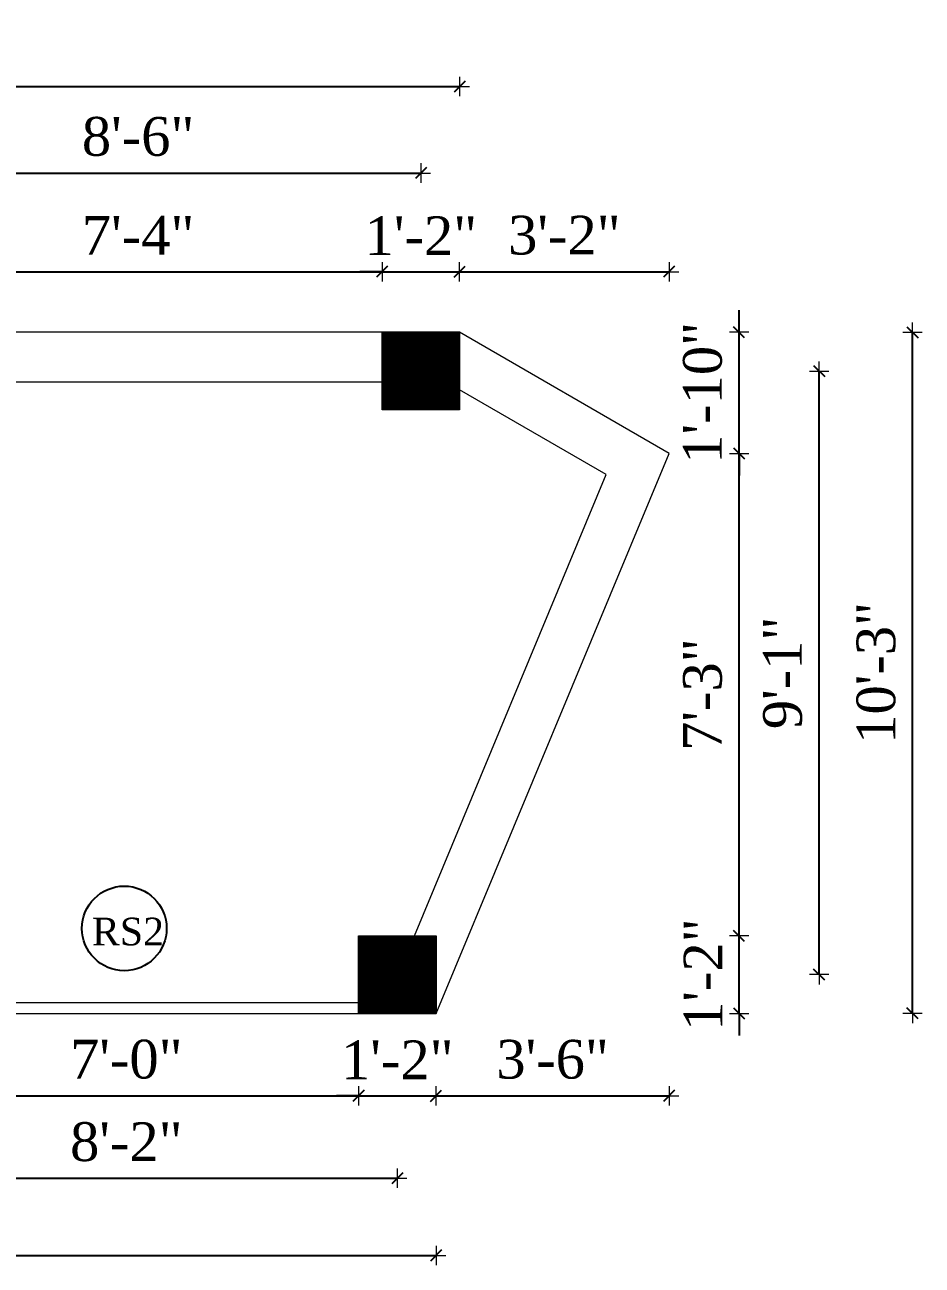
# Model space of a CAD drawing. Header units: inches. Extents: x 20273 to 45441, y -4696 to -1121.
# Drawn here: x 26399 to 26561, y -3833.1 to -3609.1 of the extents above; entities that cross this region are included whole.
import ezdxf

# ---------------------------------------------------------------- set-up
doc = ezdxf.new("R2010")
doc.units = ezdxf.units.IN
doc.header["$LTSCALE"] = 5
doc.header["$MEASUREMENT"] = 0
doc.layers.add('A-WALL', color=7, linetype='Continuous', lineweight=9)
doc.layers.add('Dimension', color=7, linetype='Continuous', lineweight=18)
doc.layers.add('dim line', color=7, linetype='Continuous', lineweight=15, true_color=0xfab2b2)
doc.layers.add('TEXT', color=6, linetype='Continuous')
doc.styles.add('ordinary', font='times.ttf')
doc.dimstyles.new('Copy of 96', dxfattribs={"dimtxt": 7, "dimasz": 4, "dimexe": 0.5, "dimexo": 0.5, "dimgap": 3, "dimtad": 1, "dimdec": 1, "dimzin": 11, "dimdsep": 46, "dimlunit": 4, "dimtxsty": 'ordinary', "dimblk": 'OBLIQUE', "dimcen": 0.09, "dimse1": 1, "dimse2": 1, "dimclrt": 6, "dimazin": 0, "dimtfac": 1, "dimtdec": 1, "dimtix": 1, "dimtmove": 2, "dimatfit": 3, "dimldrblk": 'leader', "dimfxl": 0.5, "dimfxlon": 1, "dimtolj": 1, "dimtzin": 0, "dimarcsym": 0})

# ---------------------------------------------------------------- blocks, each defined once
blk = doc.blocks.new('oblique')
at = {"color": 0, "lineweight": -2}
blk.add_line((0.25, 0.25), (-0.25, -0.25), dxfattribs=at)
at = {"layer": 'dim line', "lineweight": 9}
for p, q in [((-0.4375, 0), (0.4375, 0)), ((0, 0.4375), (0, -0.4375))]:
    blk.add_line(p, q, dxfattribs=at)
blk = doc.blocks.new('*D32')
at = {"layer": 'A-WALL', "color": 0, "lineweight": -2, "ltscale": 5, "transparency": 16777216}
blk.add_line((26375.39, -3802.48), (26459.25, -3802.48), dxfattribs=at)
at = {"layer": 'Defpoints', "color": 0, "ltscale": 5, "transparency": 16777216}
for p in [(26375.39, -3787.6), (26459.25, -3787.6), (26459.25, -3802.48)]:
    blk.add_point(p, dxfattribs=at)
at = {"layer": 'A-WALL', "color": 0, "lineweight": -2, "ltscale": 5, "transparency": 16777216, "xscale": 4, "yscale": 4, "zscale": 4, "rotation": 180}
blk.add_blockref('oblique', (26375.39, -3802.48), dxfattribs=at)
at = {"layer": 'A-WALL', "color": 0, "lineweight": -2, "ltscale": 5, "transparency": 16777216, "xscale": 4, "yscale": 4, "zscale": 4}
blk.add_blockref('oblique', (26459.25, -3802.48), dxfattribs=at)
at = {"layer": 'A-WALL', "color": 6, "ltscale": 5, "transparency": 16777216, "insert": (26417.32, -3795.91), "char_height": 7, "attachment_point": 5, "style": 'ordinary'}
blk.add_mtext('\\A1;7\'-0"', dxfattribs=at)
blk = doc.blocks.new('_OBLIQUE')
at = {"color": 0, "linetype": 'ByBlock'}
blk.add_line((-0.5, -0.5), (0.5, 0.5), dxfattribs=at)
blk = doc.blocks.new('leader')
at = {"layer": 'Dimension'}
for p, q in [((0, -4.328), (0, 4.328)), ((-4.424, 0), (4.424, 0))]:
    blk.add_line(p, q, dxfattribs=at)
blk = doc.blocks.new('*D33')
at = {"layer": 'A-WALL', "color": 0, "lineweight": -2, "ltscale": 5, "transparency": 16777216}
for p, q in [((26459.25, -3802.48), (26455.25, -3802.48)), ((26459.25, -3802.48), (26473.25, -3802.48)), ((26473.25, -3802.48), (26477.25, -3802.48))]:
    blk.add_line(p, q, dxfattribs=at)
at = {"layer": 'Defpoints', "color": 0, "ltscale": 5, "transparency": 16777216}
for p in [(26459.25, -3787.6), (26473.25, -3787.6), (26473.25, -3802.48)]:
    blk.add_point(p, dxfattribs=at)
at = {"layer": 'A-WALL', "color": 0, "lineweight": -2, "ltscale": 5, "transparency": 16777216, "xscale": 4, "yscale": 4, "zscale": 4}
blk.add_blockref('oblique', (26459.25, -3802.48), dxfattribs=at)
at = {"layer": 'A-WALL', "color": 0, "lineweight": -2, "ltscale": 5, "transparency": 16777216, "xscale": 4, "yscale": 4, "zscale": 4, "rotation": 180}
blk.add_blockref('oblique', (26473.25, -3802.48), dxfattribs=at)
at = {"layer": 'A-WALL', "color": 6, "ltscale": 5, "transparency": 16777216, "insert": (26466.25, -3795.98), "char_height": 7, "attachment_point": 5, "style": 'ordinary'}
blk.add_mtext('\\A1;1\'-2"', dxfattribs=at)
blk = doc.blocks.new('*D36')
at = {"layer": 'A-WALL', "color": 0, "lineweight": -2, "ltscale": 5, "transparency": 16777216}
blk.add_line((26368.39, -3817.37), (26466.25, -3817.37), dxfattribs=at)
at = {"layer": 'Defpoints', "color": 0, "ltscale": 5, "transparency": 16777216}
for p in [(26368.39, -3780.6), (26466.25, -3780.6), (26466.25, -3817.37)]:
    blk.add_point(p, dxfattribs=at)
at = {"layer": 'A-WALL', "color": 0, "lineweight": -2, "ltscale": 5, "transparency": 16777216, "xscale": 4, "yscale": 4, "zscale": 4, "rotation": 180}
blk.add_blockref('oblique', (26368.39, -3817.37), dxfattribs=at)
at = {"layer": 'A-WALL', "color": 0, "lineweight": -2, "ltscale": 5, "transparency": 16777216, "xscale": 4, "yscale": 4, "zscale": 4}
blk.add_blockref('oblique', (26466.25, -3817.37), dxfattribs=at)
at = {"layer": 'A-WALL', "color": 6, "ltscale": 5, "transparency": 16777216, "insert": (26417.32, -3810.81), "char_height": 7, "attachment_point": 5, "style": 'ordinary'}
blk.add_mtext('\\A1;8\'-2"', dxfattribs=at)
blk = doc.blocks.new('*D37')
at = {"layer": 'A-WALL', "color": 0, "lineweight": -2, "ltscale": 5, "transparency": 16777216}
blk.add_line((26120.39, -3831.31), (26473.25, -3831.31), dxfattribs=at)
at = {"layer": 'Defpoints', "color": 0, "ltscale": 5, "transparency": 16777216}
for p in [(26120.39, -3787.6), (26473.25, -3787.6), (26473.25, -3831.31)]:
    blk.add_point(p, dxfattribs=at)
at = {"layer": 'A-WALL', "color": 0, "lineweight": -2, "ltscale": 5, "transparency": 16777216, "xscale": 4, "yscale": 4, "zscale": 4, "rotation": 180}
blk.add_blockref('oblique', (26120.39, -3831.31), dxfattribs=at)
at = {"layer": 'A-WALL', "color": 0, "lineweight": -2, "ltscale": 5, "transparency": 16777216, "xscale": 4, "yscale": 4, "zscale": 4}
blk.add_blockref('oblique', (26473.25, -3831.31), dxfattribs=at)
at = {"layer": 'A-WALL', "color": 6, "ltscale": 5, "transparency": 16777216, "insert": (26296.82, -3824.74), "char_height": 7, "attachment_point": 5, "style": 'ordinary'}
blk.add_mtext('\\A1;29\'-5"', dxfattribs=at)
blk = doc.blocks.new('*D48')
at = {"layer": 'A-WALL', "color": 0, "lineweight": -2, "ltscale": 5, "transparency": 16777216}
blk.add_line((26375.39, -3653.67), (26463.51, -3653.67), dxfattribs=at)
at = {"layer": 'Defpoints', "color": 0, "ltscale": 5, "transparency": 16777216}
for p in [(26463.51, -3653.67), (26375.39, -3664.61), (26463.51, -3664.61)]:
    blk.add_point(p, dxfattribs=at)
at = {"layer": 'A-WALL', "color": 0, "lineweight": -2, "ltscale": 5, "transparency": 16777216, "xscale": 4, "yscale": 4, "zscale": 4, "rotation": 180}
blk.add_blockref('oblique', (26375.39, -3653.67), dxfattribs=at)
at = {"layer": 'A-WALL', "color": 0, "lineweight": -2, "ltscale": 5, "transparency": 16777216, "xscale": 4, "yscale": 4, "zscale": 4}
blk.add_blockref('oblique', (26463.51, -3653.67), dxfattribs=at)
at = {"layer": 'A-WALL', "color": 6, "ltscale": 5, "transparency": 16777216, "insert": (26419.45, -3647.1), "char_height": 7, "attachment_point": 5, "style": 'ordinary'}
blk.add_mtext('\\A1;7\'-4"', dxfattribs=at)
blk = doc.blocks.new('*D49')
at = {"layer": 'A-WALL', "color": 0, "lineweight": -2, "ltscale": 5, "transparency": 16777216}
for p, q in [((26463.51, -3653.67), (26459.51, -3653.67)), ((26463.51, -3653.67), (26477.51, -3653.67)), ((26477.51, -3653.67), (26481.51, -3653.67))]:
    blk.add_line(p, q, dxfattribs=at)
at = {"layer": 'Defpoints', "color": 0, "ltscale": 5, "transparency": 16777216}
for p in [(26477.51, -3653.67), (26463.51, -3664.61), (26477.51, -3664.61)]:
    blk.add_point(p, dxfattribs=at)
at = {"layer": 'A-WALL', "color": 0, "lineweight": -2, "ltscale": 5, "transparency": 16777216, "xscale": 4, "yscale": 4, "zscale": 4}
blk.add_blockref('oblique', (26463.51, -3653.67), dxfattribs=at)
at = {"layer": 'A-WALL', "color": 0, "lineweight": -2, "ltscale": 5, "transparency": 16777216, "xscale": 4, "yscale": 4, "zscale": 4, "rotation": 180}
blk.add_blockref('oblique', (26477.51, -3653.67), dxfattribs=at)
at = {"layer": 'A-WALL', "color": 6, "ltscale": 5, "transparency": 16777216, "insert": (26470.51, -3647.17), "char_height": 7, "attachment_point": 5, "style": 'ordinary'}
blk.add_mtext('\\A1;1\'-2"', dxfattribs=at)
blk = doc.blocks.new('*D50')
at = {"layer": 'A-WALL', "color": 0, "lineweight": -2, "ltscale": 5, "transparency": 16777216}
blk.add_line((26477.51, -3653.67), (26515.33, -3653.67), dxfattribs=at)
at = {"layer": 'Defpoints', "color": 0, "ltscale": 5, "transparency": 16777216}
for p in [(26515.33, -3653.67), (26477.51, -3664.61), (26515.33, -3686.47)]:
    blk.add_point(p, dxfattribs=at)
at = {"layer": 'A-WALL', "color": 0, "lineweight": -2, "ltscale": 5, "transparency": 16777216, "xscale": 4, "yscale": 4, "zscale": 4, "rotation": 180}
blk.add_blockref('oblique', (26477.51, -3653.67), dxfattribs=at)
at = {"layer": 'A-WALL', "color": 0, "lineweight": -2, "ltscale": 5, "transparency": 16777216, "xscale": 4, "yscale": 4, "zscale": 4}
blk.add_blockref('oblique', (26515.33, -3653.67), dxfattribs=at)
at = {"layer": 'A-WALL', "color": 6, "ltscale": 5, "transparency": 16777216, "insert": (26496.42, -3647.11), "char_height": 7, "attachment_point": 5, "style": 'ordinary'}
blk.add_mtext('\\A1;3\'-2"', dxfattribs=at)
blk = doc.blocks.new('*D51')
at = {"layer": 'A-WALL', "color": 0, "lineweight": -2, "ltscale": 5, "transparency": 16777216}
blk.add_line((26473.25, -3802.48), (26515.33, -3802.48), dxfattribs=at)
at = {"layer": 'Defpoints', "color": 0, "ltscale": 5, "transparency": 16777216}
for p in [(26515.33, -3686.47), (26473.25, -3787.6), (26515.33, -3802.48)]:
    blk.add_point(p, dxfattribs=at)
at = {"layer": 'A-WALL', "color": 0, "lineweight": -2, "ltscale": 5, "transparency": 16777216, "xscale": 4, "yscale": 4, "zscale": 4, "rotation": 180}
blk.add_blockref('oblique', (26473.25, -3802.48), dxfattribs=at)
at = {"layer": 'A-WALL', "color": 0, "lineweight": -2, "ltscale": 5, "transparency": 16777216, "xscale": 4, "yscale": 4, "zscale": 4}
blk.add_blockref('oblique', (26515.33, -3802.48), dxfattribs=at)
at = {"layer": 'A-WALL', "color": 6, "ltscale": 5, "transparency": 16777216, "insert": (26494.29, -3795.92), "char_height": 7, "attachment_point": 5, "style": 'ordinary'}
blk.add_mtext('\\A1;3\'-6"', dxfattribs=at)
blk = doc.blocks.new('*D54')
at = {"layer": 'A-WALL', "color": 0, "lineweight": -2, "ltscale": 5, "transparency": 16777216}
blk.add_line((26368.39, -3635.85), (26470.51, -3635.85), dxfattribs=at)
at = {"layer": 'Defpoints', "color": 0, "ltscale": 5, "transparency": 16777216}
for p in [(26470.51, -3635.85), (26368.39, -3671.61), (26470.51, -3671.61)]:
    blk.add_point(p, dxfattribs=at)
at = {"layer": 'A-WALL', "color": 0, "lineweight": -2, "ltscale": 5, "transparency": 16777216, "xscale": 4, "yscale": 4, "zscale": 4, "rotation": 180}
blk.add_blockref('oblique', (26368.39, -3635.85), dxfattribs=at)
at = {"layer": 'A-WALL', "color": 0, "lineweight": -2, "ltscale": 5, "transparency": 16777216, "xscale": 4, "yscale": 4, "zscale": 4}
blk.add_blockref('oblique', (26470.51, -3635.85), dxfattribs=at)
at = {"layer": 'A-WALL', "color": 6, "ltscale": 5, "transparency": 16777216, "insert": (26419.45, -3629.29), "char_height": 7, "attachment_point": 5, "style": 'ordinary'}
blk.add_mtext('\\A1;8\'-6"', dxfattribs=at)
blk = doc.blocks.new('*D55')
at = {"layer": 'A-WALL', "color": 0, "lineweight": -2, "ltscale": 5, "transparency": 16777216}
blk.add_line((26119.35, -3620.25), (26477.51, -3620.25), dxfattribs=at)
at = {"layer": 'Defpoints', "color": 0, "ltscale": 5, "transparency": 16777216}
for p in [(26477.51, -3620.25), (26119.35, -3664.61), (26477.51, -3664.61)]:
    blk.add_point(p, dxfattribs=at)
at = {"layer": 'A-WALL', "color": 0, "lineweight": -2, "ltscale": 5, "transparency": 16777216, "xscale": 4, "yscale": 4, "zscale": 4, "rotation": 180}
blk.add_blockref('oblique', (26119.35, -3620.25), dxfattribs=at)
at = {"layer": 'A-WALL', "color": 0, "lineweight": -2, "ltscale": 5, "transparency": 16777216, "xscale": 4, "yscale": 4, "zscale": 4}
blk.add_blockref('oblique', (26477.51, -3620.25), dxfattribs=at)
at = {"layer": 'A-WALL', "color": 6, "ltscale": 5, "transparency": 16777216, "insert": (26298.43, -3613.68), "char_height": 7, "attachment_point": 5, "style": 'ordinary'}
blk.add_mtext('\\A1;29\'-10"', dxfattribs=at)
blk = doc.blocks.new('*D56')
at = {"layer": 'A-WALL', "color": 0, "lineweight": -2, "ltscale": 5, "transparency": 16777216}
for p, q in [((26527.96, -3773.6), (26527.96, -3769.6)), ((26527.96, -3787.6), (26527.96, -3773.6)), ((26527.96, -3787.6), (26527.96, -3791.6))]:
    blk.add_line(p, q, dxfattribs=at)
at = {"layer": 'Defpoints', "color": 0, "ltscale": 5, "transparency": 16777216}
for p in [(26473.25, -3773.6), (26527.96, -3773.6), (26473.25, -3787.6)]:
    blk.add_point(p, dxfattribs=at)
at = {"layer": 'A-WALL', "color": 0, "lineweight": -2, "ltscale": 5, "transparency": 16777216, "xscale": 4, "yscale": 4, "zscale": 4}
for p, rotation in [((26527.96, -3773.6), 270), ((26527.96, -3787.6), 90)]:
    blk.add_blockref('oblique', p, dxfattribs=dict(at, rotation=rotation))
at = {"layer": 'A-WALL', "color": 6, "ltscale": 5, "transparency": 16777216, "insert": (26521.46, -3780.6), "char_height": 7, "attachment_point": 5, "rotation": 90, "style": 'ordinary'}
blk.add_mtext('\\A1;1\'-2"', dxfattribs=at)
blk = doc.blocks.new('*D57')
at = {"layer": 'A-WALL', "color": 0, "lineweight": -2, "ltscale": 5, "transparency": 16777216}
blk.add_line((26527.96, -3773.6), (26527.96, -3686.47), dxfattribs=at)
at = {"layer": 'Defpoints', "color": 0, "ltscale": 5, "transparency": 16777216}
for p in [(26515.33, -3686.47), (26527.96, -3686.47), (26473.25, -3773.6)]:
    blk.add_point(p, dxfattribs=at)
at = {"layer": 'A-WALL', "color": 0, "lineweight": -2, "ltscale": 5, "transparency": 16777216, "xscale": 4, "yscale": 4, "zscale": 4}
for p, rotation in [((26527.96, -3686.47), 90), ((26527.96, -3773.6), 270)]:
    blk.add_blockref('oblique', p, dxfattribs=dict(at, rotation=rotation))
at = {"layer": 'A-WALL', "color": 6, "ltscale": 5, "transparency": 16777216, "insert": (26521.39, -3730.03), "char_height": 7, "attachment_point": 5, "rotation": 90, "style": 'ordinary'}
blk.add_mtext('\\A1;7\'-3"', dxfattribs=at)
blk = doc.blocks.new('*D58')
at = {"layer": 'A-WALL', "color": 0, "lineweight": -2, "ltscale": 5, "transparency": 16777216}
for p, q in [((26527.96, -3664.61), (26527.96, -3660.61)), ((26527.96, -3686.47), (26527.96, -3664.61)), ((26527.96, -3686.47), (26527.96, -3690.47))]:
    blk.add_line(p, q, dxfattribs=at)
at = {"layer": 'Defpoints', "color": 0, "ltscale": 5, "transparency": 16777216}
for p in [(26477.51, -3664.61), (26527.96, -3664.61), (26515.33, -3686.47)]:
    blk.add_point(p, dxfattribs=at)
at = {"layer": 'A-WALL', "color": 0, "lineweight": -2, "ltscale": 5, "transparency": 16777216, "xscale": 4, "yscale": 4, "zscale": 4}
for p, rotation in [((26527.96, -3664.61), 270), ((26527.96, -3686.47), 90)]:
    blk.add_blockref('oblique', p, dxfattribs=dict(at, rotation=rotation))
at = {"layer": 'A-WALL', "color": 6, "ltscale": 5, "transparency": 16777216, "insert": (26521.4, -3675.54), "char_height": 7, "attachment_point": 5, "rotation": 90, "style": 'ordinary'}
blk.add_mtext('\\A1;1\'-10"', dxfattribs=at)
blk = doc.blocks.new('*D59')
at = {"layer": 'A-WALL', "color": 0, "lineweight": -2, "ltscale": 5, "transparency": 16777216}
blk.add_line((26542.43, -3780.6), (26542.43, -3671.61), dxfattribs=at)
at = {"layer": 'Defpoints', "color": 0, "ltscale": 5, "transparency": 16777216}
for p in [(26470.51, -3671.61), (26542.43, -3671.61), (26466.25, -3780.6)]:
    blk.add_point(p, dxfattribs=at)
at = {"layer": 'A-WALL', "color": 0, "lineweight": -2, "ltscale": 5, "transparency": 16777216, "xscale": 4, "yscale": 4, "zscale": 4}
for p, rotation in [((26542.43, -3671.61), 90), ((26542.43, -3780.6), 270)]:
    blk.add_blockref('oblique', p, dxfattribs=dict(at, rotation=rotation))
at = {"layer": 'A-WALL', "color": 6, "ltscale": 5, "transparency": 16777216, "insert": (26535.85, -3726.11), "char_height": 7, "attachment_point": 5, "rotation": 90, "style": 'ordinary'}
blk.add_mtext('\\A1;9\'-1"', dxfattribs=at)
blk = doc.blocks.new('*D60')
at = {"layer": 'A-WALL', "color": 0, "lineweight": -2, "ltscale": 5, "transparency": 16777216}
blk.add_line((26559.28, -3787.6), (26559.28, -3664.61), dxfattribs=at)
at = {"layer": 'Defpoints', "color": 0, "ltscale": 5, "transparency": 16777216}
for p in [(26477.51, -3664.61), (26559.28, -3664.61), (26473.25, -3787.6)]:
    blk.add_point(p, dxfattribs=at)
at = {"layer": 'A-WALL', "color": 0, "lineweight": -2, "ltscale": 5, "transparency": 16777216, "xscale": 4, "yscale": 4, "zscale": 4}
for p, rotation in [((26559.28, -3664.61), 90), ((26559.28, -3787.6), 270)]:
    blk.add_blockref('oblique', p, dxfattribs=dict(at, rotation=rotation))
at = {"layer": 'A-WALL', "color": 6, "ltscale": 5, "transparency": 16777216, "insert": (26552.72, -3726.11), "char_height": 7, "attachment_point": 5, "rotation": 90, "style": 'ordinary'}
blk.add_mtext('\\A1;10\'-3"', dxfattribs=at)

msp = doc.modelspace()

# ---------------------------------------------------------------- hatches: boundary and pattern name
at = {"layer": 'A-WALL', "ltscale": 5}
h = msp.add_hatch(dxfattribs=at)
h.set_pattern_fill('ANSI31', color=256)
h.paths.add_polyline_path([(26477.51, -3664.61), (26463.51, -3664.61), (26463.51, -3678.61), (26477.51, -3678.61)])
h = msp.add_hatch(dxfattribs=at)
h.set_pattern_fill('ANSI31', color=256)
h.paths.add_polyline_path([(26473.25, -3773.6), (26459.25, -3773.6), (26459.25, -3787.6), (26473.25, -3787.6)])

# ---------------------------------------------------------------- linework, layer by layer
for p, q in [((26463.51, -3673.61), (26375.39, -3673.61)), ((26503.98, -3690.3), (26477.51, -3675.01)), ((26469.33, -3773.6), (26503.98, -3690.3)), ((26375.39, -3785.6), (26459.25, -3785.6))]:
    msp.add_line(p, q, dxfattribs=at)
msp.add_lwpolyline([(26119.8, -3717.61), (26120.39, -3787.6), (26473.25, -3787.6), (26515.33, -3686.47), (26477.51, -3664.61), (26119.35, -3664.61), (26119.46, -3678.61)], dxfattribs=at)
for points in [[(26463.51, -3664.61), (26477.51, -3664.61), (26477.51, -3678.61), (26463.51, -3678.61)], [(26459.25, -3773.6), (26473.25, -3773.6), (26473.25, -3787.6), (26459.25, -3787.6)]]:
    msp.add_lwpolyline(points, close=True, dxfattribs=at)
at = {"layer": 'TEXT'}
msp.add_circle((26416.95, -3772.25), 7.64, dxfattribs=at)

# ---------------------------------------------------------------- texts
at = {"layer": 'TEXT', "style": 'ordinary'}
msp.add_text('RS2', height=5, rotation=0.0004, dxfattribs=at).set_placement((26411.11, -3775.31))

# ---------------------------------------------------------------- dimensions: what is measured, and where the dimension line sits
at = {"layer": 'A-WALL', "ltscale": 5}
for base, p1, p2, picture, middle in [((26477.51, -3620.25), (26119.35, -3664.61), (26477.51, -3664.61), '*D55', (26298.43, -3613.68)), ((26470.51, -3635.85), (26368.39, -3671.61), (26470.51, -3671.61), '*D54', (26419.45, -3629.29)), ((26463.51, -3653.67), (26375.39, -3664.61), (26463.51, -3664.61), '*D48', (26419.45, -3647.1)), ((26477.51, -3653.67), (26463.51, -3664.61), (26477.51, -3664.61), '*D49', (26470.51, -3647.17)), ((26515.33, -3653.67), (26477.51, -3664.61), (26515.33, -3686.47), '*D50', (26496.42, -3647.11)), ((26515.33, -3802.48), (26473.25, -3787.6), (26515.33, -3686.47), '*D51', (26494.29, -3795.92)), ((26466.25, -3817.37), (26368.39, -3780.6), (26466.25, -3780.6), '*D36', (26417.32, -3810.81)), ((26473.25, -3831.31), (26120.39, -3787.6), (26473.25, -3787.6), '*D37', (26296.82, -3824.74)), ((26459.25, -3802.48), (26375.39, -3787.6), (26459.25, -3787.6), '*D32', (26417.32, -3795.91)), ((26473.25, -3802.48), (26459.25, -3787.6), (26473.25, -3787.6), '*D33', (26466.25, -3795.98))]:
    dim = msp.add_linear_dim(base=base, p1=p1, p2=p2, dimstyle='Copy of 96', override={"dimdec": 0, "dimblk": 'oblique', "dimtdec": 0, "dimarcsym": 1}, dxfattribs=at)
    dim.commit()
    dim.dimension.update_dxf_attribs({"geometry": picture, "text_midpoint": middle})
for base, p1, p2, picture, middle in [((26527.96, -3664.61), (26515.33, -3686.47), (26477.51, -3664.61), '*D58', (26521.4, -3675.54)), ((26559.28, -3664.61), (26473.25, -3787.6), (26477.51, -3664.61), '*D60', (26552.72, -3726.11)), ((26542.43, -3671.61), (26466.25, -3780.6), (26470.51, -3671.61), '*D59', (26535.85, -3726.11)), ((26527.96, -3686.47), (26473.25, -3773.6), (26515.33, -3686.47), '*D57', (26521.39, -3730.03)), ((26527.96, -3773.6), (26473.25, -3787.6), (26473.25, -3773.6), '*D56', (26521.46, -3780.6))]:
    dim = msp.add_linear_dim(base=base, p1=p1, p2=p2, angle=90, dimstyle='Copy of 96', override={"dimdec": 0, "dimblk": 'oblique', "dimtdec": 0, "dimarcsym": 1}, dxfattribs=at)
    dim.commit()
    dim.dimension.update_dxf_attribs({"geometry": picture, "text_midpoint": middle})

doc.saveas('drawing.dxf')
